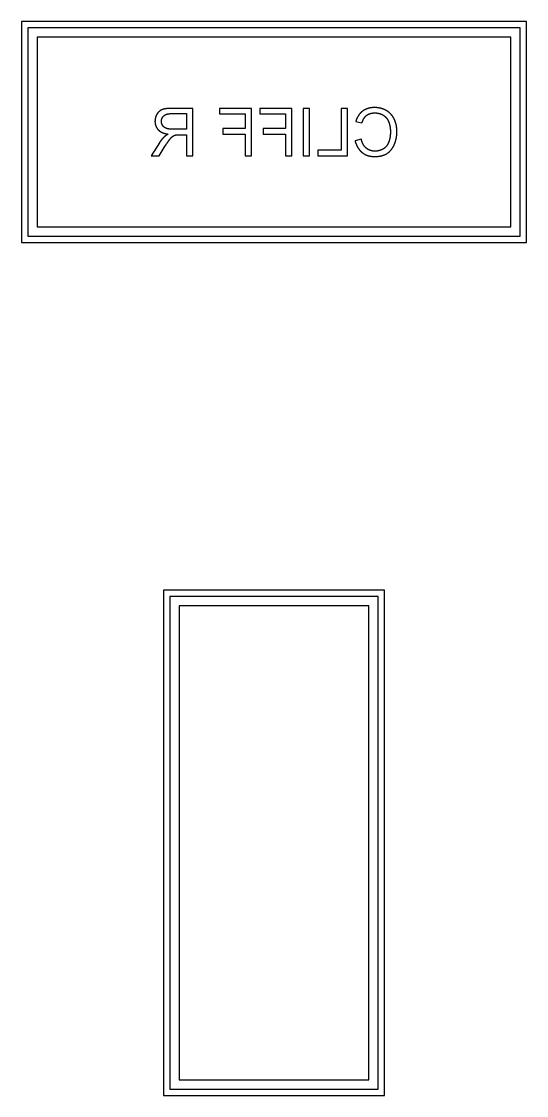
# Model space of a CAD drawing. Extents: x -124 to 146, y -61 to 61.
# Drawn here: x -124 to -92, y -61 to 7 of the extents above; entities that cross this region are included whole.
import ezdxf

# ---------------------------------------------------------------- set-up
doc = ezdxf.new("R2010")
doc.units = 0
doc.layers.add('ENGRAVE', color=5, linetype='Continuous')

msp = doc.modelspace()

# ---------------------------------------------------------------- linework, layer by layer
at = {"layer": 'ENGRAVE', "color": 5}
for points in [[(-92, 7), (-124, 7), (-124, -7), (-92, -7), (-92, 7)], [(-92.4, 6.6), (-123.6, 6.6), (-123.6, -6.6), (-92.4, -6.6), (-92.4, 6.6)], [(-101, -29), (-115, -29), (-115, -61), (-101, -61), (-101, -29)], [(-101.4, -29.4), (-114.6, -29.4), (-114.6, -60.6), (-101.4, -60.6), (-101.4, -29.4)]]:
    msp.add_lwpolyline(points, close=True, dxfattribs=at)
for points in [[(-93, 6), (-123, 6)], [(-123, 6), (-123, -6)], [(-93, -6), (-93, 6)], [(-115.082, 1.418), (-115.088, 1.416), (-115.094, 1.413), (-115.1, 1.411), (-115.106, 1.408), (-115.113, 1.405), (-115.119, 1.403), (-115.125, 1.4), (-115.131, 1.397), (-115.137, 1.394), (-115.143, 1.391), (-115.148, 1.388), (-115.154, 1.385), (-115.16, 1.382), (-115.166, 1.379), (-115.172, 1.376), (-115.177, 1.372), (-115.183, 1.369), (-115.189, 1.366), (-115.194, 1.362), (-115.2, 1.359), (-115.205, 1.355), (-115.211, 1.351), (-115.216, 1.348), (-115.222, 1.344), (-115.227, 1.34), (-115.232, 1.336), (-115.238, 1.332), (-115.243, 1.329), (-115.248, 1.325), (-115.253, 1.321), (-115.258, 1.316), (-115.263, 1.312), (-115.269, 1.308), (-115.274, 1.303), (-115.279, 1.298), (-115.285, 1.293), (-115.29, 1.289), (-115.295, 1.284), (-115.3, 1.279), (-115.306, 1.274), (-115.311, 1.269), (-115.316, 1.264), (-115.321, 1.258), (-115.326, 1.253), (-115.33, 1.248), (-115.335, 1.242), (-115.34, 1.237), (-115.345, 1.231), (-115.35, 1.226), (-115.354, 1.22), (-115.359, 1.214), (-115.363, 1.208), (-115.368, 1.203), (-115.373, 1.197), (-115.377, 1.191), (-115.381, 1.185), (-115.386, 1.178), (-115.39, 1.172), (-115.394, 1.166), (-115.399, 1.16), (-115.403, 1.153), (-115.407, 1.147), (-115.411, 1.14), (-115.415, 1.134)], [(-114.472, 1.5), (-114.488, 1.5), (-114.503, 1.5), (-114.519, 1.5), (-114.535, 1.499), (-114.55, 1.499), (-114.565, 1.499), (-114.58, 1.498), (-114.595, 1.498), (-114.61, 1.497), (-114.625, 1.497), (-114.639, 1.496), (-114.654, 1.495), (-114.668, 1.494), (-114.682, 1.494), (-114.696, 1.493), (-114.709, 1.492), (-114.723, 1.49), (-114.736, 1.489), (-114.749, 1.488), (-114.762, 1.487), (-114.775, 1.485), (-114.788, 1.484), (-114.801, 1.483), (-114.813, 1.481), (-114.825, 1.479), (-114.837, 1.478), (-114.849, 1.476), (-114.861, 1.474), (-114.874, 1.472), (-114.886, 1.47), (-114.897, 1.468), (-114.907, 1.466), (-114.915, 1.465), (-114.921, 1.464), (-114.926, 1.463), (-114.932, 1.461), (-114.937, 1.46), (-114.943, 1.459), (-114.949, 1.458), (-114.955, 1.456), (-114.961, 1.455), (-114.967, 1.454), (-114.973, 1.452), (-114.978, 1.451), (-114.984, 1.449), (-114.989, 1.448), (-114.995, 1.446), (-115, 1.445), (-115.006, 1.443), (-115.011, 1.442), (-115.017, 1.44), (-115.022, 1.439), (-115.027, 1.437), (-115.032, 1.435), (-115.037, 1.434), (-115.043, 1.432), (-115.048, 1.43), (-115.053, 1.429), (-115.058, 1.427), (-115.062, 1.425), (-115.067, 1.424), (-115.072, 1.422), (-115.077, 1.42), (-115.082, 1.418)], [(-113.142, 1.5), (-114.472, 1.5)], [(-113.142, -1.5), (-113.142, 1.5)], [(-109.431, 1.5), (-111.455, 1.5)], [(-111.455, 1.5), (-111.455, 1.146)], [(-109.431, -1.5), (-109.431, 1.5)], [(-106.871, 1.5), (-108.895, 1.5)], [(-108.895, 1.5), (-108.895, 1.146)], [(-106.871, -1.5), (-106.871, 1.5)], [(-105.754, 1.5), (-106.151, 1.5)], [(-106.151, 1.5), (-106.151, -1.5)], [(-105.754, -1.5), (-105.754, 1.5)], [(-103.339, 1.5), (-103.736, 1.5)], [(-103.736, 1.5), (-103.736, -1.146)], [(-103.339, -1.5), (-103.339, 1.5)], [(-101.631, 1.551), (-101.646, 1.551), (-101.661, 1.551), (-101.676, 1.551), (-101.691, 1.55), (-101.706, 1.55), (-101.72, 1.549), (-101.735, 1.548), (-101.75, 1.547), (-101.764, 1.546), (-101.779, 1.545), (-101.793, 1.543), (-101.807, 1.542), (-101.821, 1.54), (-101.835, 1.538), (-101.849, 1.536), (-101.863, 1.534), (-101.877, 1.532), (-101.891, 1.53), (-101.905, 1.528), (-101.918, 1.525), (-101.932, 1.522), (-101.945, 1.52), (-101.959, 1.517), (-101.972, 1.514), (-101.985, 1.51), (-101.998, 1.507), (-102.011, 1.504), (-102.024, 1.5), (-102.037, 1.496), (-102.051, 1.492), (-102.063, 1.488), (-102.075, 1.484), (-102.087, 1.48), (-102.097, 1.477), (-102.107, 1.473), (-102.118, 1.469), (-102.128, 1.465), (-102.138, 1.461), (-102.149, 1.457), (-102.159, 1.453), (-102.169, 1.448), (-102.179, 1.444), (-102.19, 1.439), (-102.2, 1.435), (-102.21, 1.43), (-102.219, 1.425), (-102.229, 1.42), (-102.239, 1.415), (-102.249, 1.41), (-102.259, 1.405), (-102.268, 1.4), (-102.278, 1.394), (-102.287, 1.389), (-102.297, 1.383), (-102.306, 1.377), (-102.315, 1.372), (-102.325, 1.366), (-102.334, 1.36), (-102.343, 1.354), (-102.352, 1.348), (-102.361, 1.341), (-102.37, 1.335), (-102.379, 1.328), (-102.388, 1.322)], [(-100.902, 1.369), (-100.912, 1.374), (-100.922, 1.38), (-100.933, 1.385), (-100.943, 1.391), (-100.953, 1.396), (-100.963, 1.401), (-100.974, 1.406), (-100.984, 1.411), (-100.994, 1.416), (-101.005, 1.42), (-101.015, 1.425), (-101.026, 1.43), (-101.036, 1.434), (-101.047, 1.438), (-101.057, 1.443), (-101.068, 1.447), (-101.078, 1.451), (-101.089, 1.455), (-101.1, 1.459), (-101.11, 1.463), (-101.121, 1.467), (-101.132, 1.471), (-101.143, 1.474), (-101.154, 1.478), (-101.164, 1.481), (-101.175, 1.485), (-101.186, 1.488), (-101.197, 1.491), (-101.208, 1.494), (-101.219, 1.497), (-101.23, 1.5), (-101.241, 1.503), (-101.253, 1.506), (-101.264, 1.509), (-101.276, 1.512), (-101.288, 1.515), (-101.3, 1.517), (-101.312, 1.52), (-101.323, 1.522), (-101.335, 1.524), (-101.347, 1.526), (-101.359, 1.529), (-101.371, 1.531), (-101.383, 1.533), (-101.395, 1.534), (-101.407, 1.536), (-101.419, 1.538), (-101.432, 1.539), (-101.444, 1.541), (-101.456, 1.542), (-101.468, 1.543), (-101.481, 1.544), (-101.493, 1.546), (-101.505, 1.546), (-101.518, 1.547), (-101.53, 1.548), (-101.543, 1.549), (-101.555, 1.549), (-101.568, 1.55), (-101.58, 1.55), (-101.593, 1.551), (-101.605, 1.551), (-101.618, 1.551), (-101.631, 1.551)], [(-100.393, 0.839), (-100.398, 0.85), (-100.404, 0.861), (-100.41, 0.872), (-100.416, 0.883), (-100.422, 0.894), (-100.428, 0.905), (-100.435, 0.915), (-100.441, 0.926), (-100.448, 0.936), (-100.454, 0.947), (-100.461, 0.957), (-100.467, 0.967), (-100.474, 0.977), (-100.481, 0.987), (-100.488, 0.997), (-100.495, 1.007), (-100.502, 1.017), (-100.509, 1.026), (-100.516, 1.036), (-100.523, 1.045), (-100.53, 1.055), (-100.538, 1.064), (-100.545, 1.073), (-100.553, 1.083), (-100.56, 1.092), (-100.568, 1.101), (-100.576, 1.11), (-100.584, 1.118), (-100.592, 1.127), (-100.6, 1.136), (-100.608, 1.144), (-100.616, 1.153), (-100.624, 1.161), (-100.632, 1.169), (-100.64, 1.176), (-100.648, 1.184), (-100.656, 1.192), (-100.664, 1.199), (-100.672, 1.207), (-100.681, 1.214), (-100.689, 1.222), (-100.698, 1.229), (-100.706, 1.236), (-100.715, 1.243), (-100.724, 1.25), (-100.732, 1.257), (-100.741, 1.264), (-100.75, 1.271), (-100.759, 1.278), (-100.768, 1.284), (-100.777, 1.291), (-100.786, 1.297), (-100.796, 1.304), (-100.805, 1.31), (-100.814, 1.316), (-100.824, 1.323), (-100.833, 1.329), (-100.843, 1.335), (-100.853, 1.341), (-100.862, 1.346), (-100.872, 1.352), (-100.882, 1.358), (-100.892, 1.363), (-100.902, 1.369)], [(-115.415, 1.134), (-115.419, 1.127), (-115.423, 1.121), (-115.426, 1.115), (-115.43, 1.108), (-115.434, 1.102), (-115.437, 1.096), (-115.44, 1.089), (-115.444, 1.083), (-115.447, 1.076), (-115.45, 1.07), (-115.454, 1.063), (-115.457, 1.057), (-115.46, 1.05), (-115.463, 1.044), (-115.466, 1.037), (-115.469, 1.03), (-115.472, 1.024), (-115.475, 1.017), (-115.477, 1.01), (-115.48, 1.004), (-115.483, 0.997), (-115.485, 0.99), (-115.488, 0.984), (-115.49, 0.977), (-115.493, 0.97), (-115.495, 0.963), (-115.497, 0.956), (-115.499, 0.95), (-115.502, 0.943), (-115.504, 0.936), (-115.506, 0.929), (-115.508, 0.922), (-115.51, 0.915), (-115.512, 0.908), (-115.513, 0.9), (-115.515, 0.893), (-115.517, 0.886), (-115.519, 0.879), (-115.52, 0.871), (-115.522, 0.864), (-115.523, 0.857), (-115.525, 0.849), (-115.526, 0.842), (-115.527, 0.834), (-115.529, 0.827), (-115.53, 0.819), (-115.531, 0.812), (-115.532, 0.804), (-115.533, 0.797), (-115.534, 0.789), (-115.535, 0.782), (-115.535, 0.774), (-115.536, 0.767), (-115.537, 0.759), (-115.537, 0.751), (-115.538, 0.744), (-115.538, 0.736), (-115.539, 0.728), (-115.539, 0.72), (-115.539, 0.713), (-115.54, 0.705), (-115.54, 0.697), (-115.54, 0.689), (-115.54, 0.681)], [(-115.54, 0.681), (-115.54, 0.671), (-115.54, 0.661), (-115.539, 0.651), (-115.539, 0.641), (-115.539, 0.631), (-115.538, 0.621), (-115.537, 0.611), (-115.536, 0.601), (-115.536, 0.591), (-115.535, 0.581), (-115.533, 0.572), (-115.532, 0.562), (-115.531, 0.552), (-115.529, 0.543), (-115.528, 0.533), (-115.526, 0.524), (-115.524, 0.514), (-115.523, 0.505), (-115.521, 0.496), (-115.519, 0.486), (-115.516, 0.477), (-115.514, 0.468), (-115.512, 0.459), (-115.509, 0.45), (-115.507, 0.441), (-115.504, 0.432), (-115.501, 0.423), (-115.498, 0.414), (-115.495, 0.405), (-115.492, 0.397), (-115.488, 0.388), (-115.485, 0.379), (-115.482, 0.371), (-115.478, 0.363), (-115.475, 0.355), (-115.471, 0.347), (-115.468, 0.339), (-115.464, 0.332), (-115.46, 0.324), (-115.456, 0.316), (-115.452, 0.308), (-115.448, 0.301), (-115.444, 0.293), (-115.44, 0.285), (-115.435, 0.278), (-115.431, 0.27), (-115.426, 0.263), (-115.421, 0.255), (-115.417, 0.248), (-115.412, 0.241), (-115.407, 0.233), (-115.402, 0.226), (-115.396, 0.219), (-115.391, 0.212), (-115.386, 0.205), (-115.38, 0.198), (-115.375, 0.191), (-115.369, 0.184), (-115.363, 0.177), (-115.358, 0.17), (-115.352, 0.163), (-115.345, 0.157), (-115.339, 0.15), (-115.333, 0.143)], [(-115.131, 0.681), (-115.131, 0.688), (-115.13, 0.695), (-115.13, 0.701), (-115.13, 0.708), (-115.13, 0.715), (-115.129, 0.721), (-115.129, 0.728), (-115.128, 0.734), (-115.127, 0.741), (-115.127, 0.747), (-115.126, 0.753), (-115.125, 0.76), (-115.124, 0.766), (-115.123, 0.772), (-115.122, 0.778), (-115.121, 0.784), (-115.119, 0.791), (-115.118, 0.797), (-115.117, 0.803), (-115.115, 0.809), (-115.113, 0.815), (-115.112, 0.82), (-115.11, 0.826), (-115.108, 0.832), (-115.106, 0.838), (-115.104, 0.844), (-115.102, 0.85), (-115.1, 0.855), (-115.098, 0.861), (-115.096, 0.867), (-115.093, 0.872), (-115.091, 0.878), (-115.088, 0.883), (-115.086, 0.888), (-115.083, 0.894), (-115.08, 0.899), (-115.078, 0.904), (-115.075, 0.909), (-115.072, 0.914), (-115.069, 0.92), (-115.066, 0.925), (-115.063, 0.93), (-115.06, 0.935), (-115.056, 0.94), (-115.053, 0.945), (-115.049, 0.949), (-115.046, 0.954), (-115.042, 0.959), (-115.039, 0.964), (-115.035, 0.969), (-115.031, 0.973), (-115.027, 0.978), (-115.023, 0.983), (-115.019, 0.987), (-115.015, 0.992), (-115.011, 0.996), (-115.007, 1.001), (-115.003, 1.005), (-114.998, 1.01), (-114.994, 1.014), (-114.989, 1.019), (-114.984, 1.023), (-114.98, 1.027), (-114.975, 1.031)], [(-115.051, 0.411), (-115.053, 0.415), (-115.056, 0.419), (-115.058, 0.423), (-115.061, 0.427), (-115.063, 0.431), (-115.065, 0.435), (-115.067, 0.439), (-115.07, 0.443), (-115.072, 0.447), (-115.074, 0.451), (-115.076, 0.455), (-115.078, 0.459), (-115.08, 0.463), (-115.082, 0.467), (-115.084, 0.472), (-115.086, 0.476), (-115.088, 0.48), (-115.09, 0.484), (-115.091, 0.488), (-115.093, 0.492), (-115.095, 0.496), (-115.097, 0.5), (-115.098, 0.505), (-115.1, 0.509), (-115.101, 0.513), (-115.103, 0.517), (-115.104, 0.521), (-115.106, 0.526), (-115.107, 0.53), (-115.108, 0.534), (-115.11, 0.538), (-115.111, 0.543), (-115.112, 0.547), (-115.113, 0.551), (-115.115, 0.555), (-115.116, 0.559), (-115.117, 0.564), (-115.118, 0.568), (-115.119, 0.572), (-115.12, 0.576), (-115.121, 0.581), (-115.121, 0.585), (-115.122, 0.589), (-115.123, 0.593), (-115.124, 0.598), (-115.124, 0.602), (-115.125, 0.606), (-115.126, 0.611), (-115.126, 0.615), (-115.127, 0.619), (-115.127, 0.624), (-115.128, 0.628), (-115.128, 0.633), (-115.129, 0.637), (-115.129, 0.641), (-115.129, 0.646), (-115.13, 0.65), (-115.13, 0.655), (-115.13, 0.659), (-115.13, 0.664), (-115.13, 0.668), (-115.131, 0.672), (-115.131, 0.677), (-115.131, 0.681)], [(-114.975, 1.031), (-114.971, 1.035), (-114.968, 1.038), (-114.964, 1.041), (-114.96, 1.044), (-114.956, 1.047), (-114.952, 1.05), (-114.948, 1.053), (-114.944, 1.056), (-114.94, 1.059), (-114.936, 1.062), (-114.932, 1.065), (-114.927, 1.068), (-114.923, 1.071), (-114.919, 1.073), (-114.914, 1.076), (-114.91, 1.079), (-114.905, 1.081), (-114.901, 1.084), (-114.896, 1.086), (-114.892, 1.089), (-114.887, 1.091), (-114.882, 1.094), (-114.877, 1.096), (-114.873, 1.099), (-114.867, 1.101), (-114.862, 1.103), (-114.857, 1.106), (-114.853, 1.108), (-114.848, 1.11), (-114.843, 1.112), (-114.838, 1.114), (-114.832, 1.116), (-114.824, 1.119), (-114.815, 1.122), (-114.806, 1.125), (-114.796, 1.128), (-114.787, 1.131), (-114.778, 1.134), (-114.768, 1.137), (-114.759, 1.139), (-114.749, 1.141), (-114.739, 1.144), (-114.729, 1.146), (-114.719, 1.148), (-114.709, 1.15), (-114.698, 1.152), (-114.688, 1.154), (-114.677, 1.155), (-114.666, 1.157), (-114.655, 1.158), (-114.644, 1.16), (-114.633, 1.161), (-114.622, 1.162), (-114.61, 1.163), (-114.599, 1.164), (-114.587, 1.165), (-114.575, 1.166), (-114.563, 1.167), (-114.551, 1.167), (-114.539, 1.168), (-114.526, 1.168), (-114.513, 1.168), (-114.501, 1.168), (-114.488, 1.168)], [(-114.488, 1.168), (-113.539, 1.168)], [(-113.539, 1.168), (-113.539, 0.176)], [(-111.455, 1.146), (-109.828, 1.146)], [(-109.828, 1.146), (-109.828, 0.217)], [(-108.895, 1.146), (-107.268, 1.146)], [(-107.268, 1.146), (-107.268, 0.217)], [(-102.388, 1.322), (-102.397, 1.315), (-102.406, 1.308), (-102.414, 1.301), (-102.423, 1.294), (-102.432, 1.287), (-102.44, 1.28), (-102.449, 1.273), (-102.457, 1.266), (-102.466, 1.258), (-102.474, 1.251), (-102.482, 1.243), (-102.49, 1.235), (-102.498, 1.228), (-102.506, 1.22), (-102.514, 1.212), (-102.522, 1.204), (-102.529, 1.196), (-102.537, 1.188), (-102.545, 1.18), (-102.552, 1.171), (-102.559, 1.163), (-102.567, 1.155), (-102.574, 1.146), (-102.581, 1.137), (-102.588, 1.129), (-102.595, 1.12), (-102.602, 1.111), (-102.609, 1.102), (-102.615, 1.093), (-102.622, 1.084), (-102.628, 1.075), (-102.635, 1.066), (-102.642, 1.055), (-102.649, 1.045), (-102.656, 1.034), (-102.663, 1.023), (-102.67, 1.012), (-102.677, 1.001), (-102.684, 0.99), (-102.69, 0.978), (-102.696, 0.967), (-102.703, 0.956), (-102.709, 0.944), (-102.715, 0.932), (-102.721, 0.921), (-102.727, 0.909), (-102.733, 0.897), (-102.738, 0.885), (-102.744, 0.872), (-102.749, 0.86), (-102.755, 0.848), (-102.76, 0.835), (-102.765, 0.823), (-102.77, 0.81), (-102.775, 0.797), (-102.78, 0.784), (-102.785, 0.771), (-102.79, 0.758), (-102.794, 0.745), (-102.799, 0.732), (-102.803, 0.718), (-102.807, 0.705), (-102.811, 0.691), (-102.815, 0.677)], [(-102.425, 0.585), (-102.421, 0.597), (-102.417, 0.609), (-102.413, 0.62), (-102.409, 0.632), (-102.405, 0.643), (-102.401, 0.654), (-102.397, 0.666), (-102.392, 0.677), (-102.388, 0.687), (-102.384, 0.698), (-102.379, 0.709), (-102.375, 0.719), (-102.37, 0.73), (-102.366, 0.74), (-102.361, 0.75), (-102.356, 0.76), (-102.351, 0.77), (-102.346, 0.78), (-102.342, 0.79), (-102.337, 0.799), (-102.331, 0.809), (-102.326, 0.818), (-102.321, 0.828), (-102.316, 0.837), (-102.311, 0.845), (-102.305, 0.854), (-102.3, 0.863), (-102.294, 0.872), (-102.289, 0.881), (-102.283, 0.89), (-102.277, 0.898), (-102.272, 0.905), (-102.267, 0.912), (-102.263, 0.918), (-102.259, 0.923), (-102.255, 0.928), (-102.251, 0.934), (-102.246, 0.939), (-102.242, 0.945), (-102.237, 0.95), (-102.233, 0.956), (-102.228, 0.961), (-102.224, 0.966), (-102.219, 0.971), (-102.215, 0.977), (-102.21, 0.982), (-102.206, 0.987), (-102.201, 0.992), (-102.196, 0.996), (-102.191, 1.001), (-102.187, 1.006), (-102.182, 1.011), (-102.177, 1.015), (-102.172, 1.02), (-102.167, 1.024), (-102.162, 1.029), (-102.157, 1.033), (-102.152, 1.037), (-102.147, 1.042), (-102.142, 1.046), (-102.137, 1.05), (-102.132, 1.054), (-102.127, 1.058), (-102.122, 1.062)], [(-102.122, 1.062), (-102.116, 1.066), (-102.11, 1.07), (-102.105, 1.074), (-102.099, 1.078), (-102.093, 1.082), (-102.087, 1.086), (-102.081, 1.09), (-102.076, 1.094), (-102.07, 1.098), (-102.064, 1.101), (-102.058, 1.105), (-102.051, 1.108), (-102.045, 1.112), (-102.039, 1.115), (-102.033, 1.119), (-102.027, 1.122), (-102.02, 1.125), (-102.014, 1.128), (-102.008, 1.132), (-102.001, 1.135), (-101.995, 1.138), (-101.988, 1.141), (-101.982, 1.143), (-101.975, 1.146), (-101.969, 1.149), (-101.962, 1.152), (-101.955, 1.154), (-101.949, 1.157), (-101.942, 1.159), (-101.935, 1.162), (-101.929, 1.164), (-101.921, 1.167), (-101.913, 1.169), (-101.905, 1.172), (-101.896, 1.175), (-101.887, 1.177), (-101.878, 1.18), (-101.87, 1.182), (-101.861, 1.184), (-101.852, 1.186), (-101.843, 1.188), (-101.835, 1.19), (-101.825, 1.192), (-101.816, 1.194), (-101.807, 1.196), (-101.798, 1.197), (-101.789, 1.199), (-101.78, 1.2), (-101.77, 1.202), (-101.761, 1.203), (-101.751, 1.204), (-101.742, 1.205), (-101.732, 1.206), (-101.722, 1.207), (-101.713, 1.208), (-101.703, 1.209), (-101.693, 1.209), (-101.683, 1.21), (-101.673, 1.21), (-101.663, 1.211), (-101.653, 1.211), (-101.643, 1.211), (-101.633, 1.211), (-101.622, 1.211)], [(-101.622, 1.211), (-101.611, 1.211), (-101.599, 1.211), (-101.587, 1.211), (-101.576, 1.211), (-101.564, 1.21), (-101.553, 1.21), (-101.541, 1.209), (-101.53, 1.208), (-101.519, 1.208), (-101.507, 1.207), (-101.496, 1.206), (-101.485, 1.204), (-101.474, 1.203), (-101.463, 1.202), (-101.452, 1.201), (-101.442, 1.199), (-101.431, 1.197), (-101.42, 1.196), (-101.41, 1.194), (-101.399, 1.192), (-101.389, 1.19), (-101.378, 1.188), (-101.368, 1.186), (-101.358, 1.184), (-101.347, 1.181), (-101.337, 1.179), (-101.327, 1.176), (-101.317, 1.173), (-101.307, 1.171), (-101.297, 1.168), (-101.287, 1.165), (-101.278, 1.162), (-101.269, 1.159), (-101.261, 1.156), (-101.253, 1.154), (-101.246, 1.151), (-101.238, 1.148), (-101.23, 1.145), (-101.223, 1.142), (-101.215, 1.139), (-101.207, 1.136), (-101.199, 1.133), (-101.192, 1.13), (-101.184, 1.126), (-101.177, 1.123), (-101.169, 1.119), (-101.162, 1.116), (-101.155, 1.112), (-101.147, 1.109), (-101.14, 1.105), (-101.133, 1.101), (-101.126, 1.097), (-101.119, 1.093), (-101.112, 1.089), (-101.105, 1.085), (-101.098, 1.081), (-101.091, 1.077), (-101.084, 1.073), (-101.077, 1.068), (-101.07, 1.064), (-101.063, 1.059), (-101.057, 1.055), (-101.05, 1.05), (-101.043, 1.046)], [(-101.043, 1.046), (-101.036, 1.041), (-101.029, 1.035), (-101.022, 1.03), (-101.015, 1.025), (-101.009, 1.02), (-101.002, 1.014), (-100.995, 1.009), (-100.989, 1.003), (-100.982, 0.998), (-100.976, 0.992), (-100.969, 0.987), (-100.963, 0.981), (-100.957, 0.975), (-100.95, 0.969), (-100.944, 0.963), (-100.938, 0.958), (-100.932, 0.952), (-100.926, 0.946), (-100.92, 0.939), (-100.914, 0.933), (-100.909, 0.927), (-100.903, 0.921), (-100.897, 0.915), (-100.892, 0.908), (-100.886, 0.902), (-100.881, 0.895), (-100.875, 0.889), (-100.87, 0.882), (-100.865, 0.876), (-100.86, 0.869), (-100.855, 0.862), (-100.85, 0.856), (-100.844, 0.849), (-100.839, 0.841), (-100.834, 0.834), (-100.829, 0.827), (-100.824, 0.82), (-100.819, 0.812), (-100.815, 0.805), (-100.81, 0.797), (-100.805, 0.79), (-100.801, 0.782), (-100.796, 0.774), (-100.792, 0.767), (-100.787, 0.759), (-100.783, 0.751), (-100.779, 0.743), (-100.775, 0.735), (-100.771, 0.727), (-100.767, 0.719), (-100.763, 0.711), (-100.759, 0.703), (-100.755, 0.694), (-100.751, 0.686), (-100.748, 0.678), (-100.744, 0.669), (-100.741, 0.661), (-100.737, 0.652), (-100.734, 0.644), (-100.73, 0.635), (-100.727, 0.626), (-100.724, 0.617), (-100.721, 0.608), (-100.718, 0.6)], [(-100.215, 0.023), (-100.215, 0.038), (-100.215, 0.054), (-100.215, 0.07), (-100.215, 0.086), (-100.216, 0.102), (-100.216, 0.117), (-100.217, 0.133), (-100.218, 0.148), (-100.219, 0.163), (-100.22, 0.179), (-100.221, 0.194), (-100.222, 0.209), (-100.223, 0.224), (-100.225, 0.239), (-100.226, 0.254), (-100.228, 0.269), (-100.229, 0.284), (-100.231, 0.299), (-100.233, 0.313), (-100.235, 0.328), (-100.237, 0.342), (-100.24, 0.357), (-100.242, 0.371), (-100.244, 0.386), (-100.247, 0.4), (-100.249, 0.414), (-100.252, 0.428), (-100.255, 0.442), (-100.258, 0.457), (-100.261, 0.471), (-100.264, 0.485), (-100.267, 0.498), (-100.27, 0.51), (-100.273, 0.521), (-100.276, 0.532), (-100.279, 0.543), (-100.282, 0.554), (-100.285, 0.565), (-100.289, 0.577), (-100.292, 0.588), (-100.295, 0.599), (-100.299, 0.61), (-100.302, 0.621), (-100.306, 0.632), (-100.309, 0.642), (-100.313, 0.653), (-100.317, 0.664), (-100.321, 0.675), (-100.325, 0.685), (-100.329, 0.696), (-100.333, 0.706), (-100.337, 0.717), (-100.341, 0.727), (-100.346, 0.738), (-100.35, 0.748), (-100.354, 0.758), (-100.359, 0.769), (-100.363, 0.779), (-100.368, 0.789), (-100.373, 0.799), (-100.378, 0.809), (-100.383, 0.819), (-100.388, 0.829), (-100.393, 0.839)], [(-115.333, 0.143), (-115.328, 0.138), (-115.322, 0.132), (-115.317, 0.127), (-115.312, 0.121), (-115.306, 0.116), (-115.3, 0.111), (-115.294, 0.105), (-115.289, 0.1), (-115.283, 0.095), (-115.277, 0.09), (-115.271, 0.085), (-115.265, 0.08), (-115.258, 0.075), (-115.252, 0.07), (-115.246, 0.065), (-115.239, 0.06), (-115.233, 0.056), (-115.226, 0.051), (-115.22, 0.046), (-115.213, 0.042), (-115.206, 0.037), (-115.199, 0.033), (-115.192, 0.028), (-115.185, 0.024), (-115.178, 0.02), (-115.171, 0.015), (-115.164, 0.011), (-115.157, 0.007), (-115.15, 0.003), (-115.143, -0.001), (-115.135, -0.005), (-115.127, -0.009), (-115.117, -0.014), (-115.105, -0.02), (-115.093, -0.025), (-115.081, -0.031), (-115.069, -0.036), (-115.057, -0.041), (-115.046, -0.046), (-115.034, -0.051), (-115.021, -0.056), (-115.009, -0.06), (-114.996, -0.065), (-114.983, -0.069), (-114.97, -0.074), (-114.957, -0.078), (-114.944, -0.082), (-114.93, -0.086), (-114.917, -0.09), (-114.903, -0.094), (-114.889, -0.097), (-114.875, -0.101), (-114.861, -0.104), (-114.847, -0.108), (-114.832, -0.111), (-114.818, -0.114), (-114.803, -0.117), (-114.788, -0.12), (-114.773, -0.123), (-114.757, -0.125), (-114.742, -0.128), (-114.726, -0.13), (-114.711, -0.133), (-114.695, -0.135)], [(-114.818, 0.231), (-114.823, 0.233), (-114.828, 0.235), (-114.833, 0.237), (-114.837, 0.239), (-114.842, 0.241), (-114.847, 0.243), (-114.852, 0.245), (-114.857, 0.248), (-114.861, 0.25), (-114.866, 0.252), (-114.871, 0.254), (-114.875, 0.256), (-114.88, 0.259), (-114.885, 0.261), (-114.889, 0.264), (-114.893, 0.266), (-114.898, 0.269), (-114.902, 0.271), (-114.907, 0.274), (-114.911, 0.276), (-114.915, 0.279), (-114.919, 0.281), (-114.923, 0.284), (-114.928, 0.287), (-114.932, 0.29), (-114.936, 0.292), (-114.94, 0.295), (-114.944, 0.298), (-114.948, 0.301), (-114.952, 0.304), (-114.955, 0.307), (-114.959, 0.31), (-114.963, 0.313), (-114.966, 0.316), (-114.969, 0.318), (-114.972, 0.321), (-114.976, 0.324), (-114.979, 0.327), (-114.982, 0.33), (-114.985, 0.333), (-114.988, 0.336), (-114.991, 0.339), (-114.994, 0.342), (-114.997, 0.345), (-115, 0.348), (-115.003, 0.351), (-115.006, 0.354), (-115.009, 0.357), (-115.012, 0.36), (-115.015, 0.363), (-115.018, 0.367), (-115.02, 0.37), (-115.023, 0.373), (-115.026, 0.377), (-115.028, 0.38), (-115.031, 0.383), (-115.034, 0.387), (-115.036, 0.39), (-115.039, 0.394), (-115.041, 0.397), (-115.044, 0.401), (-115.046, 0.404), (-115.048, 0.408), (-115.051, 0.411)], [(-114.392, 0.176), (-114.402, 0.176), (-114.413, 0.176), (-114.423, 0.176), (-114.434, 0.176), (-114.444, 0.177), (-114.454, 0.177), (-114.464, 0.177), (-114.474, 0.177), (-114.484, 0.178), (-114.494, 0.178), (-114.503, 0.179), (-114.513, 0.179), (-114.522, 0.18), (-114.532, 0.18), (-114.541, 0.181), (-114.55, 0.181), (-114.56, 0.182), (-114.569, 0.183), (-114.578, 0.184), (-114.586, 0.184), (-114.595, 0.185), (-114.604, 0.186), (-114.613, 0.187), (-114.621, 0.188), (-114.629, 0.189), (-114.638, 0.19), (-114.646, 0.191), (-114.654, 0.193), (-114.663, 0.194), (-114.671, 0.195), (-114.679, 0.196), (-114.686, 0.198), (-114.691, 0.199), (-114.696, 0.199), (-114.7, 0.2), (-114.704, 0.201), (-114.708, 0.202), (-114.713, 0.203), (-114.717, 0.204), (-114.722, 0.205), (-114.726, 0.205), (-114.731, 0.206), (-114.735, 0.207), (-114.739, 0.208), (-114.743, 0.209), (-114.748, 0.21), (-114.752, 0.211), (-114.756, 0.212), (-114.76, 0.214), (-114.764, 0.215), (-114.768, 0.216), (-114.772, 0.217), (-114.776, 0.218), (-114.78, 0.219), (-114.784, 0.22), (-114.788, 0.221), (-114.792, 0.223), (-114.795, 0.224), (-114.799, 0.225), (-114.803, 0.226), (-114.807, 0.227), (-114.81, 0.229), (-114.814, 0.23), (-114.818, 0.231)], [(-113.539, 0.176), (-114.392, 0.176)], [(-109.828, 0.217), (-111.236, 0.217)], [(-111.236, 0.217), (-111.236, -0.137)], [(-107.268, 0.217), (-108.676, 0.217)], [(-108.676, 0.217), (-108.676, -0.137)], [(-102.815, 0.677), (-102.425, 0.585)], [(-100.624, 0.025), (-100.624, 0.011), (-100.624, -0.002), (-100.624, -0.015), (-100.624, -0.028), (-100.625, -0.041), (-100.625, -0.054), (-100.625, -0.067), (-100.626, -0.08), (-100.626, -0.093), (-100.627, -0.105), (-100.628, -0.118), (-100.629, -0.131), (-100.629, -0.143), (-100.63, -0.156), (-100.631, -0.168), (-100.632, -0.18), (-100.633, -0.193), (-100.635, -0.205), (-100.636, -0.217), (-100.637, -0.229), (-100.638, -0.241), (-100.64, -0.253), (-100.641, -0.265), (-100.643, -0.277), (-100.645, -0.289), (-100.646, -0.301), (-100.648, -0.312), (-100.65, -0.324), (-100.652, -0.336), (-100.654, -0.348), (-100.656, -0.36), (-100.658, -0.37), (-100.66, -0.38), (-100.661, -0.389), (-100.663, -0.398), (-100.665, -0.407), (-100.667, -0.416), (-100.669, -0.425), (-100.671, -0.434), (-100.673, -0.443), (-100.675, -0.451), (-100.677, -0.46), (-100.679, -0.469), (-100.681, -0.478), (-100.684, -0.486), (-100.686, -0.495), (-100.688, -0.504), (-100.691, -0.512), (-100.693, -0.521), (-100.695, -0.529), (-100.698, -0.538), (-100.7, -0.546), (-100.703, -0.555), (-100.706, -0.563), (-100.708, -0.571), (-100.711, -0.58), (-100.714, -0.588), (-100.717, -0.596), (-100.719, -0.604), (-100.722, -0.612), (-100.725, -0.621), (-100.728, -0.629), (-100.731, -0.637), (-100.734, -0.645)], [(-100.718, 0.6), (-100.715, 0.591), (-100.712, 0.582), (-100.709, 0.574), (-100.707, 0.565), (-100.704, 0.556), (-100.701, 0.548), (-100.699, 0.539), (-100.696, 0.53), (-100.693, 0.521), (-100.691, 0.513), (-100.688, 0.504), (-100.686, 0.495), (-100.684, 0.486), (-100.681, 0.478), (-100.679, 0.469), (-100.677, 0.46), (-100.675, 0.451), (-100.673, 0.442), (-100.671, 0.434), (-100.668, 0.425), (-100.667, 0.416), (-100.665, 0.407), (-100.663, 0.398), (-100.661, 0.389), (-100.659, 0.38), (-100.657, 0.372), (-100.655, 0.363), (-100.654, 0.354), (-100.652, 0.345), (-100.651, 0.336), (-100.649, 0.327), (-100.648, 0.318), (-100.646, 0.309), (-100.645, 0.3), (-100.643, 0.291), (-100.642, 0.282), (-100.641, 0.273), (-100.639, 0.264), (-100.638, 0.255), (-100.637, 0.246), (-100.636, 0.236), (-100.635, 0.227), (-100.634, 0.218), (-100.633, 0.209), (-100.632, 0.2), (-100.631, 0.191), (-100.631, 0.182), (-100.63, 0.172), (-100.629, 0.163), (-100.628, 0.154), (-100.628, 0.145), (-100.627, 0.136), (-100.627, 0.127), (-100.626, 0.117), (-100.626, 0.108), (-100.625, 0.099), (-100.625, 0.09), (-100.625, 0.08), (-100.624, 0.071), (-100.624, 0.062), (-100.624, 0.052), (-100.624, 0.043), (-100.624, 0.034), (-100.624, 0.025)], [(-100.372, -0.782), (-100.367, -0.77), (-100.363, -0.759), (-100.358, -0.747), (-100.354, -0.736), (-100.349, -0.725), (-100.345, -0.713), (-100.34, -0.701), (-100.336, -0.69), (-100.332, -0.678), (-100.328, -0.667), (-100.324, -0.655), (-100.32, -0.643), (-100.316, -0.632), (-100.312, -0.62), (-100.308, -0.608), (-100.305, -0.596), (-100.301, -0.585), (-100.298, -0.573), (-100.294, -0.561), (-100.291, -0.549), (-100.288, -0.537), (-100.284, -0.525), (-100.281, -0.513), (-100.278, -0.501), (-100.275, -0.489), (-100.272, -0.477), (-100.269, -0.465), (-100.267, -0.453), (-100.264, -0.441), (-100.261, -0.429), (-100.259, -0.417), (-100.256, -0.405), (-100.254, -0.392), (-100.251, -0.379), (-100.249, -0.366), (-100.246, -0.353), (-100.244, -0.34), (-100.242, -0.327), (-100.24, -0.314), (-100.238, -0.301), (-100.236, -0.288), (-100.234, -0.274), (-100.232, -0.261), (-100.231, -0.248), (-100.229, -0.235), (-100.228, -0.221), (-100.226, -0.208), (-100.225, -0.195), (-100.224, -0.181), (-100.222, -0.168), (-100.221, -0.155), (-100.22, -0.141), (-100.219, -0.128), (-100.219, -0.114), (-100.218, -0.101), (-100.217, -0.087), (-100.217, -0.073), (-100.216, -0.06), (-100.216, -0.046), (-100.215, -0.032), (-100.215, -0.019), (-100.215, -0.005), (-100.215, 0.009), (-100.215, 0.023)], [(-114.934, -0.284), (-114.939, -0.289), (-114.944, -0.294), (-114.949, -0.298), (-114.954, -0.303), (-114.959, -0.307), (-114.964, -0.312), (-114.968, -0.317), (-114.973, -0.322), (-114.978, -0.326), (-114.983, -0.331), (-114.988, -0.336), (-114.993, -0.341), (-114.998, -0.346), (-115.002, -0.351), (-115.007, -0.356), (-115.012, -0.361), (-115.017, -0.366), (-115.022, -0.371), (-115.026, -0.376), (-115.031, -0.381), (-115.036, -0.386), (-115.041, -0.391), (-115.045, -0.397), (-115.05, -0.402), (-115.055, -0.407), (-115.06, -0.413), (-115.064, -0.418), (-115.069, -0.423), (-115.074, -0.429), (-115.078, -0.434), (-115.083, -0.439), (-115.088, -0.445), (-115.093, -0.452), (-115.099, -0.458), (-115.105, -0.465), (-115.11, -0.472), (-115.116, -0.479), (-115.122, -0.486), (-115.127, -0.493), (-115.133, -0.5), (-115.138, -0.507), (-115.144, -0.515), (-115.15, -0.522), (-115.155, -0.529), (-115.161, -0.536), (-115.166, -0.544), (-115.172, -0.551), (-115.177, -0.558), (-115.183, -0.566), (-115.188, -0.573), (-115.194, -0.581), (-115.199, -0.589), (-115.204, -0.596), (-115.21, -0.604), (-115.215, -0.612), (-115.221, -0.619), (-115.226, -0.627), (-115.232, -0.635), (-115.237, -0.643), (-115.242, -0.651), (-115.248, -0.659), (-115.253, -0.667), (-115.258, -0.675), (-115.264, -0.683)], [(-114.695, -0.135), (-114.701, -0.138), (-114.707, -0.141), (-114.713, -0.144), (-114.718, -0.147), (-114.724, -0.15), (-114.73, -0.152), (-114.736, -0.155), (-114.741, -0.158), (-114.747, -0.161), (-114.752, -0.164), (-114.758, -0.167), (-114.763, -0.17), (-114.769, -0.173), (-114.774, -0.176), (-114.779, -0.178), (-114.784, -0.181), (-114.789, -0.184), (-114.794, -0.187), (-114.799, -0.19), (-114.804, -0.193), (-114.809, -0.196), (-114.814, -0.199), (-114.819, -0.201), (-114.824, -0.204), (-114.828, -0.207), (-114.833, -0.21), (-114.837, -0.213), (-114.842, -0.216), (-114.847, -0.219), (-114.851, -0.222), (-114.856, -0.225), (-114.86, -0.227), (-114.863, -0.229), (-114.865, -0.231), (-114.868, -0.233), (-114.87, -0.234), (-114.873, -0.236), (-114.875, -0.238), (-114.878, -0.24), (-114.88, -0.242), (-114.883, -0.243), (-114.885, -0.245), (-114.888, -0.247), (-114.89, -0.249), (-114.893, -0.251), (-114.895, -0.252), (-114.897, -0.254), (-114.9, -0.256), (-114.902, -0.258), (-114.904, -0.259), (-114.907, -0.261), (-114.909, -0.263), (-114.911, -0.265), (-114.913, -0.267), (-114.915, -0.268), (-114.918, -0.27), (-114.92, -0.272), (-114.922, -0.274), (-114.924, -0.276), (-114.926, -0.277), (-114.928, -0.279), (-114.93, -0.281), (-114.932, -0.283), (-114.934, -0.284)], [(-114.889, -0.876), (-114.882, -0.865), (-114.875, -0.855), (-114.869, -0.844), (-114.862, -0.834), (-114.855, -0.823), (-114.848, -0.813), (-114.842, -0.803), (-114.835, -0.793), (-114.829, -0.783), (-114.822, -0.773), (-114.816, -0.763), (-114.809, -0.754), (-114.803, -0.744), (-114.797, -0.735), (-114.791, -0.726), (-114.784, -0.716), (-114.778, -0.707), (-114.772, -0.698), (-114.766, -0.689), (-114.76, -0.681), (-114.754, -0.672), (-114.748, -0.663), (-114.742, -0.655), (-114.737, -0.646), (-114.731, -0.638), (-114.725, -0.63), (-114.72, -0.622), (-114.714, -0.614), (-114.708, -0.605), (-114.702, -0.597), (-114.697, -0.589), (-114.692, -0.583), (-114.688, -0.577), (-114.685, -0.573), (-114.683, -0.57), (-114.68, -0.566), (-114.677, -0.562), (-114.674, -0.558), (-114.671, -0.554), (-114.668, -0.55), (-114.665, -0.546), (-114.662, -0.542), (-114.66, -0.538), (-114.657, -0.534), (-114.654, -0.53), (-114.651, -0.526), (-114.648, -0.522), (-114.645, -0.518), (-114.643, -0.515), (-114.64, -0.511), (-114.637, -0.507), (-114.634, -0.504), (-114.632, -0.5), (-114.629, -0.497), (-114.626, -0.493), (-114.624, -0.489), (-114.621, -0.486), (-114.618, -0.482), (-114.616, -0.479), (-114.613, -0.476), (-114.61, -0.472), (-114.608, -0.469), (-114.605, -0.466), (-114.603, -0.462)], [(-114.603, -0.462), (-114.598, -0.457), (-114.594, -0.451), (-114.589, -0.446), (-114.585, -0.44), (-114.581, -0.435), (-114.576, -0.43), (-114.572, -0.425), (-114.568, -0.419), (-114.563, -0.414), (-114.559, -0.409), (-114.555, -0.404), (-114.551, -0.4), (-114.546, -0.395), (-114.542, -0.39), (-114.538, -0.385), (-114.534, -0.381), (-114.53, -0.376), (-114.526, -0.372), (-114.522, -0.367), (-114.517, -0.363), (-114.513, -0.359), (-114.509, -0.354), (-114.505, -0.35), (-114.501, -0.346), (-114.497, -0.342), (-114.493, -0.338), (-114.489, -0.334), (-114.485, -0.331), (-114.481, -0.327), (-114.477, -0.323), (-114.473, -0.319), (-114.47, -0.316), (-114.467, -0.313), (-114.465, -0.311), (-114.463, -0.31), (-114.461, -0.308), (-114.459, -0.306), (-114.456, -0.304), (-114.454, -0.302), (-114.452, -0.3), (-114.449, -0.298), (-114.447, -0.297), (-114.445, -0.295), (-114.443, -0.293), (-114.441, -0.291), (-114.438, -0.289), (-114.436, -0.288), (-114.434, -0.286), (-114.432, -0.284), (-114.43, -0.283), (-114.428, -0.281), (-114.425, -0.279), (-114.423, -0.278), (-114.421, -0.276), (-114.419, -0.275), (-114.417, -0.273), (-114.415, -0.272), (-114.413, -0.27), (-114.411, -0.269), (-114.408, -0.267), (-114.406, -0.266), (-114.404, -0.265), (-114.402, -0.263), (-114.4, -0.262)], [(-114.4, -0.262), (-114.397, -0.26), (-114.394, -0.258), (-114.391, -0.256), (-114.388, -0.255), (-114.386, -0.253), (-114.383, -0.251), (-114.38, -0.249), (-114.377, -0.247), (-114.374, -0.246), (-114.371, -0.244), (-114.368, -0.242), (-114.365, -0.241), (-114.362, -0.239), (-114.359, -0.237), (-114.356, -0.236), (-114.354, -0.234), (-114.351, -0.233), (-114.348, -0.231), (-114.345, -0.23), (-114.342, -0.228), (-114.339, -0.227), (-114.336, -0.225), (-114.333, -0.224), (-114.33, -0.222), (-114.327, -0.221), (-114.324, -0.219), (-114.321, -0.218), (-114.318, -0.217), (-114.315, -0.215), (-114.312, -0.214), (-114.309, -0.213), (-114.306, -0.211), (-114.304, -0.21), (-114.301, -0.209), (-114.298, -0.208), (-114.296, -0.207), (-114.293, -0.206), (-114.29, -0.205), (-114.288, -0.204), (-114.285, -0.203), (-114.282, -0.202), (-114.28, -0.201), (-114.277, -0.2), (-114.274, -0.199), (-114.272, -0.198), (-114.269, -0.197), (-114.266, -0.196), (-114.263, -0.195), (-114.261, -0.194), (-114.258, -0.193), (-114.255, -0.192), (-114.253, -0.191), (-114.25, -0.19), (-114.247, -0.19), (-114.244, -0.189), (-114.242, -0.188), (-114.239, -0.187), (-114.236, -0.186), (-114.234, -0.186), (-114.231, -0.185), (-114.228, -0.184), (-114.225, -0.184), (-114.223, -0.183), (-114.22, -0.182)], [(-114.22, -0.182), (-114.219, -0.182), (-114.217, -0.182), (-114.216, -0.181), (-114.215, -0.181), (-114.213, -0.181), (-114.212, -0.181), (-114.21, -0.18), (-114.209, -0.18), (-114.208, -0.18), (-114.206, -0.179), (-114.205, -0.179), (-114.203, -0.179), (-114.202, -0.179), (-114.2, -0.179), (-114.199, -0.178), (-114.197, -0.178), (-114.195, -0.178), (-114.194, -0.178), (-114.192, -0.177), (-114.191, -0.177), (-114.189, -0.177), (-114.187, -0.177), (-114.186, -0.176), (-114.184, -0.176), (-114.182, -0.176), (-114.18, -0.176), (-114.179, -0.176), (-114.177, -0.175), (-114.176, -0.175), (-114.174, -0.175), (-114.172, -0.175), (-114.17, -0.175), (-114.166, -0.174), (-114.162, -0.174), (-114.158, -0.173), (-114.153, -0.173), (-114.148, -0.173), (-114.144, -0.172), (-114.139, -0.172), (-114.135, -0.172), (-114.13, -0.171), (-114.125, -0.171), (-114.12, -0.171), (-114.115, -0.17), (-114.11, -0.17), (-114.105, -0.17), (-114.1, -0.17), (-114.095, -0.17), (-114.089, -0.169), (-114.084, -0.169), (-114.078, -0.169), (-114.073, -0.169), (-114.067, -0.169), (-114.061, -0.168), (-114.055, -0.168), (-114.049, -0.168), (-114.043, -0.168), (-114.037, -0.168), (-114.031, -0.168), (-114.025, -0.168), (-114.018, -0.168), (-114.012, -0.168), (-114.005, -0.168), (-113.999, -0.168)], [(-113.999, -0.168), (-113.539, -0.168)], [(-113.539, -0.168), (-113.539, -1.5)], [(-111.236, -0.137), (-109.828, -0.137)], [(-109.828, -0.137), (-109.828, -1.5)], [(-108.676, -0.137), (-107.268, -0.137)], [(-107.268, -0.137), (-107.268, -1.5)], [(-102.47, -0.448), (-102.867, -0.548)], [(-102.867, -0.548), (-102.862, -0.565), (-102.858, -0.582), (-102.853, -0.598), (-102.849, -0.614), (-102.844, -0.631), (-102.839, -0.647), (-102.834, -0.663), (-102.829, -0.678), (-102.823, -0.694), (-102.818, -0.709), (-102.812, -0.725), (-102.807, -0.74), (-102.801, -0.755), (-102.795, -0.77), (-102.789, -0.785), (-102.783, -0.799), (-102.777, -0.814), (-102.77, -0.828), (-102.764, -0.843), (-102.757, -0.857), (-102.751, -0.871), (-102.744, -0.885), (-102.737, -0.898), (-102.73, -0.912), (-102.723, -0.925), (-102.716, -0.938), (-102.708, -0.952), (-102.701, -0.965), (-102.693, -0.978), (-102.685, -0.991), (-102.677, -1.004), (-102.669, -1.016), (-102.662, -1.026), (-102.655, -1.037), (-102.649, -1.046), (-102.642, -1.056), (-102.635, -1.065), (-102.628, -1.075), (-102.621, -1.085), (-102.614, -1.094), (-102.606, -1.104), (-102.599, -1.113), (-102.592, -1.122), (-102.584, -1.132), (-102.576, -1.141), (-102.569, -1.15), (-102.561, -1.158), (-102.553, -1.167), (-102.545, -1.176), (-102.537, -1.185), (-102.529, -1.193), (-102.521, -1.201), (-102.513, -1.21), (-102.504, -1.218), (-102.496, -1.226), (-102.487, -1.234), (-102.479, -1.242), (-102.47, -1.25), (-102.461, -1.258), (-102.453, -1.266), (-102.444, -1.273), (-102.435, -1.281), (-102.426, -1.288), (-102.416, -1.295)], [(-102.157, -1.019), (-102.163, -1.014), (-102.169, -1.008), (-102.175, -1.003), (-102.181, -0.998), (-102.187, -0.992), (-102.193, -0.986), (-102.199, -0.981), (-102.205, -0.975), (-102.211, -0.969), (-102.217, -0.963), (-102.223, -0.957), (-102.228, -0.951), (-102.234, -0.945), (-102.24, -0.939), (-102.245, -0.932), (-102.25, -0.926), (-102.256, -0.92), (-102.261, -0.913), (-102.267, -0.907), (-102.272, -0.9), (-102.277, -0.893), (-102.282, -0.887), (-102.287, -0.88), (-102.292, -0.873), (-102.297, -0.866), (-102.302, -0.859), (-102.307, -0.852), (-102.312, -0.845), (-102.316, -0.838), (-102.321, -0.831), (-102.325, -0.823), (-102.33, -0.815), (-102.336, -0.806), (-102.341, -0.797), (-102.347, -0.786), (-102.353, -0.776), (-102.358, -0.766), (-102.364, -0.755), (-102.369, -0.745), (-102.374, -0.735), (-102.379, -0.724), (-102.384, -0.713), (-102.389, -0.702), (-102.394, -0.691), (-102.398, -0.68), (-102.403, -0.669), (-102.407, -0.658), (-102.412, -0.647), (-102.416, -0.635), (-102.42, -0.623), (-102.424, -0.612), (-102.428, -0.6), (-102.432, -0.588), (-102.436, -0.576), (-102.44, -0.563), (-102.444, -0.551), (-102.447, -0.539), (-102.451, -0.526), (-102.454, -0.513), (-102.457, -0.501), (-102.461, -0.488), (-102.464, -0.474), (-102.467, -0.461), (-102.47, -0.448)], [(-100.734, -0.645), (-100.738, -0.654), (-100.742, -0.663), (-100.746, -0.672), (-100.75, -0.681), (-100.754, -0.691), (-100.758, -0.699), (-100.762, -0.708), (-100.766, -0.717), (-100.77, -0.726), (-100.775, -0.734), (-100.779, -0.743), (-100.784, -0.751), (-100.788, -0.76), (-100.793, -0.768), (-100.797, -0.776), (-100.802, -0.785), (-100.807, -0.793), (-100.812, -0.801), (-100.817, -0.809), (-100.822, -0.816), (-100.827, -0.824), (-100.832, -0.832), (-100.837, -0.84), (-100.842, -0.847), (-100.848, -0.855), (-100.853, -0.862), (-100.859, -0.869), (-100.864, -0.877), (-100.87, -0.884), (-100.876, -0.891), (-100.881, -0.898), (-100.887, -0.905), (-100.893, -0.911), (-100.898, -0.917), (-100.903, -0.923), (-100.908, -0.929), (-100.914, -0.935), (-100.919, -0.941), (-100.925, -0.946), (-100.931, -0.952), (-100.936, -0.958), (-100.942, -0.963), (-100.948, -0.969), (-100.954, -0.974), (-100.96, -0.98), (-100.966, -0.985), (-100.972, -0.99), (-100.978, -0.995), (-100.984, -1.001), (-100.99, -1.006), (-100.996, -1.011), (-101.003, -1.016), (-101.009, -1.021), (-101.015, -1.025), (-101.022, -1.03), (-101.028, -1.035), (-101.035, -1.04), (-101.041, -1.044), (-101.048, -1.049), (-101.055, -1.053), (-101.062, -1.057), (-101.068, -1.062), (-101.075, -1.066), (-101.082, -1.07)], [(-115.264, -0.683), (-115.785, -1.5)], [(-115.286, -1.5), (-114.889, -0.876)], [(-103.736, -1.146), (-105.214, -1.146)], [(-105.214, -1.146), (-105.214, -1.5)], [(-102.416, -1.295), (-102.407, -1.303), (-102.397, -1.31), (-102.388, -1.317), (-102.378, -1.324), (-102.368, -1.331), (-102.359, -1.338), (-102.349, -1.345), (-102.339, -1.352), (-102.329, -1.358), (-102.319, -1.365), (-102.309, -1.371), (-102.298, -1.377), (-102.288, -1.383), (-102.278, -1.389), (-102.268, -1.395), (-102.257, -1.401), (-102.247, -1.407), (-102.236, -1.412), (-102.226, -1.418), (-102.215, -1.423), (-102.204, -1.428), (-102.193, -1.433), (-102.183, -1.439), (-102.172, -1.443), (-102.16, -1.448), (-102.149, -1.453), (-102.138, -1.458), (-102.127, -1.462), (-102.116, -1.466), (-102.105, -1.47), (-102.094, -1.475), (-102.082, -1.479), (-102.069, -1.483), (-102.056, -1.487), (-102.043, -1.492), (-102.029, -1.496), (-102.016, -1.5), (-102.002, -1.503), (-101.989, -1.507), (-101.975, -1.51), (-101.962, -1.514), (-101.948, -1.517), (-101.934, -1.52), (-101.92, -1.523), (-101.906, -1.526), (-101.892, -1.528), (-101.878, -1.531), (-101.864, -1.533), (-101.849, -1.535), (-101.835, -1.537), (-101.82, -1.539), (-101.806, -1.541), (-101.791, -1.543), (-101.776, -1.544), (-101.761, -1.545), (-101.747, -1.547), (-101.732, -1.548), (-101.717, -1.549), (-101.701, -1.549), (-101.686, -1.55), (-101.671, -1.55), (-101.655, -1.551), (-101.64, -1.551), (-101.624, -1.551)], [(-101.592, -1.211), (-101.603, -1.211), (-101.614, -1.211), (-101.624, -1.211), (-101.635, -1.211), (-101.646, -1.21), (-101.657, -1.21), (-101.667, -1.209), (-101.678, -1.208), (-101.688, -1.207), (-101.699, -1.206), (-101.709, -1.205), (-101.719, -1.204), (-101.73, -1.203), (-101.74, -1.201), (-101.75, -1.2), (-101.76, -1.198), (-101.77, -1.196), (-101.78, -1.195), (-101.79, -1.193), (-101.8, -1.191), (-101.81, -1.189), (-101.82, -1.186), (-101.829, -1.184), (-101.839, -1.182), (-101.848, -1.179), (-101.858, -1.176), (-101.868, -1.174), (-101.877, -1.171), (-101.887, -1.168), (-101.896, -1.165), (-101.905, -1.161), (-101.914, -1.158), (-101.923, -1.155), (-101.931, -1.152), (-101.939, -1.149), (-101.947, -1.146), (-101.955, -1.142), (-101.963, -1.139), (-101.971, -1.135), (-101.979, -1.132), (-101.987, -1.128), (-101.995, -1.124), (-102.003, -1.12), (-102.011, -1.116), (-102.018, -1.112), (-102.026, -1.108), (-102.034, -1.104), (-102.041, -1.099), (-102.049, -1.095), (-102.056, -1.091), (-102.064, -1.086), (-102.071, -1.081), (-102.078, -1.077), (-102.086, -1.072), (-102.093, -1.067), (-102.1, -1.062), (-102.107, -1.057), (-102.115, -1.052), (-102.122, -1.047), (-102.129, -1.041), (-102.136, -1.036), (-102.143, -1.03), (-102.15, -1.025), (-102.157, -1.019)], [(-101.624, -1.551), (-101.607, -1.551), (-101.59, -1.551), (-101.573, -1.551), (-101.556, -1.55), (-101.539, -1.55), (-101.522, -1.549), (-101.506, -1.548), (-101.489, -1.547), (-101.473, -1.546), (-101.457, -1.545), (-101.441, -1.544), (-101.425, -1.542), (-101.409, -1.541), (-101.393, -1.539), (-101.377, -1.537), (-101.362, -1.535), (-101.346, -1.533), (-101.331, -1.531), (-101.316, -1.528), (-101.301, -1.526), (-101.286, -1.523), (-101.271, -1.521), (-101.256, -1.518), (-101.241, -1.515), (-101.227, -1.512), (-101.213, -1.509), (-101.198, -1.505), (-101.184, -1.502), (-101.169, -1.498), (-101.155, -1.494), (-101.141, -1.49), (-101.128, -1.487), (-101.117, -1.484), (-101.107, -1.48), (-101.098, -1.477), (-101.088, -1.474), (-101.079, -1.471), (-101.069, -1.468), (-101.059, -1.464), (-101.049, -1.461), (-101.039, -1.457), (-101.029, -1.453), (-101.02, -1.45), (-101.011, -1.446), (-101.001, -1.442), (-100.992, -1.438), (-100.983, -1.434), (-100.973, -1.43), (-100.964, -1.426), (-100.955, -1.421), (-100.946, -1.417), (-100.937, -1.413), (-100.928, -1.408), (-100.919, -1.404), (-100.911, -1.399), (-100.902, -1.394), (-100.893, -1.39), (-100.885, -1.385), (-100.876, -1.38), (-100.868, -1.375), (-100.859, -1.37), (-100.851, -1.365), (-100.843, -1.36), (-100.835, -1.355)], [(-101.082, -1.07), (-101.09, -1.075), (-101.097, -1.079), (-101.104, -1.083), (-101.112, -1.087), (-101.119, -1.091), (-101.127, -1.096), (-101.134, -1.099), (-101.142, -1.103), (-101.149, -1.107), (-101.157, -1.111), (-101.164, -1.115), (-101.172, -1.118), (-101.179, -1.122), (-101.187, -1.125), (-101.195, -1.129), (-101.202, -1.132), (-101.21, -1.135), (-101.218, -1.139), (-101.225, -1.142), (-101.233, -1.145), (-101.241, -1.148), (-101.249, -1.151), (-101.256, -1.154), (-101.264, -1.156), (-101.272, -1.159), (-101.28, -1.162), (-101.288, -1.164), (-101.296, -1.167), (-101.304, -1.169), (-101.311, -1.172), (-101.319, -1.174), (-101.327, -1.176), (-101.335, -1.178), (-101.343, -1.18), (-101.351, -1.182), (-101.359, -1.184), (-101.367, -1.186), (-101.375, -1.188), (-101.384, -1.19), (-101.392, -1.192), (-101.4, -1.193), (-101.408, -1.195), (-101.416, -1.196), (-101.424, -1.198), (-101.432, -1.199), (-101.441, -1.2), (-101.449, -1.202), (-101.457, -1.203), (-101.465, -1.204), (-101.474, -1.205), (-101.482, -1.206), (-101.49, -1.206), (-101.499, -1.207), (-101.507, -1.208), (-101.515, -1.209), (-101.524, -1.209), (-101.532, -1.21), (-101.541, -1.21), (-101.549, -1.211), (-101.558, -1.211), (-101.566, -1.211), (-101.575, -1.211), (-101.583, -1.211), (-101.592, -1.211)], [(-100.835, -1.355), (-100.826, -1.349), (-100.817, -1.343), (-100.808, -1.337), (-100.799, -1.331), (-100.791, -1.325), (-100.782, -1.318), (-100.774, -1.312), (-100.765, -1.306), (-100.757, -1.299), (-100.749, -1.292), (-100.74, -1.286), (-100.732, -1.279), (-100.724, -1.272), (-100.716, -1.265), (-100.708, -1.259), (-100.7, -1.252), (-100.692, -1.244), (-100.684, -1.237), (-100.676, -1.23), (-100.669, -1.223), (-100.661, -1.215), (-100.654, -1.208), (-100.646, -1.2), (-100.639, -1.193), (-100.631, -1.185), (-100.624, -1.177), (-100.617, -1.169), (-100.609, -1.161), (-100.602, -1.153), (-100.595, -1.146), (-100.588, -1.137), (-100.581, -1.129), (-100.574, -1.12), (-100.566, -1.11), (-100.558, -1.101), (-100.551, -1.091), (-100.543, -1.081), (-100.536, -1.071), (-100.529, -1.061), (-100.521, -1.051), (-100.514, -1.041), (-100.507, -1.031), (-100.5, -1.021), (-100.493, -1.01), (-100.487, -1), (-100.48, -0.989), (-100.473, -0.978), (-100.467, -0.968), (-100.46, -0.957), (-100.454, -0.946), (-100.447, -0.935), (-100.441, -0.923), (-100.435, -0.912), (-100.429, -0.901), (-100.423, -0.889), (-100.417, -0.878), (-100.411, -0.866), (-100.405, -0.854), (-100.399, -0.842), (-100.394, -0.83), (-100.388, -0.818), (-100.383, -0.806), (-100.377, -0.794), (-100.372, -0.782)], [(-115.785, -1.5), (-115.286, -1.5)], [(-113.539, -1.5), (-113.142, -1.5)], [(-109.828, -1.5), (-109.431, -1.5)], [(-107.268, -1.5), (-106.871, -1.5)], [(-106.151, -1.5), (-105.754, -1.5)], [(-105.214, -1.5), (-103.339, -1.5)], [(-123, -6), (-93, -6)], [(-102, -30), (-114, -30)], [(-114, -30), (-114, -60)], [(-102, -60), (-102, -30)], [(-114, -60), (-102, -60)]]:
    msp.add_lwpolyline(points, dxfattribs=at)

doc.saveas('drawing.dxf')
